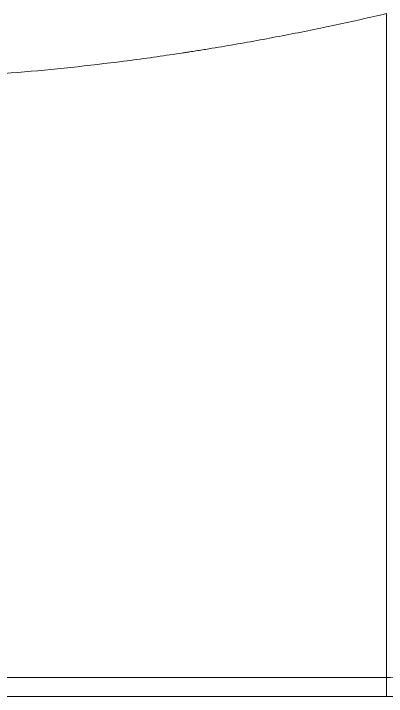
# Model space of a CAD drawing. Header units: millimetres. Extents: x 4664 to 8864, y -38 to 2932.
# Drawn here: x 5343.79 to 5363.3, y 1258.06 to 1293.78 of the extents above; entities that cross this region are included whole.
import ezdxf

# ---------------------------------------------------------------- set-up
doc = ezdxf.new("R2010")
doc.units = ezdxf.units.MM

msp = doc.modelspace()

# ---------------------------------------------------------------- linework, layer by layer
at = {"lineweight": 5}
for p, q in [((5363.299, 1293.783), (5363.299, 1258.059)), ((5341.187, 1259.038), (5363.299, 1259.038)), ((5481.461, 1258.059), (5185.728, 1258.059))]:
    msp.add_line(p, q, dxfattribs=at)
msp.add_ellipse((5363.299, 1260.671), major_axis=(2.612, 0), ratio=0.625225, start_param=4.712389, end_param=5.867354, dxfattribs=at)
msp.add_open_spline([(5363.299, 1293.783), (5362.426, 1293.58), (5360.673, 1293.188), (5358.023, 1292.649), (5356.243, 1292.323), (5354.902, 1292.091), (5354.455, 1292.016), (5353.782, 1291.906), (5353.445, 1291.852), (5353.052, 1291.791), (5352.855, 1291.761), (5352.757, 1291.746), (5352.707, 1291.738), (5352.683, 1291.734), (5352.671, 1291.732), (5352.664, 1291.731), (5352.661, 1291.731), (5352.66, 1291.731), (5352.659, 1291.731), (5352.659, 1291.731), (5351.74, 1291.591), (5349.901, 1291.33), (5347.132, 1290.998), (5344.353, 1290.726), (5342.494, 1290.586), (5341.563, 1290.526)], degree=3, knots=[0, 0, 0, 0, 0.125, 0.25, 0.375, 0.375, 0.4375, 0.4375, 0.46875, 0.484375, 0.492188, 0.496094, 0.498047, 0.499023, 0.499512, 0.499756, 0.499878, 0.499939, 0.499939, 0.5, 0.5, 0.625, 0.75, 0.875, 1, 1, 1, 1], dxfattribs=at)

doc.saveas('drawing.dxf')
